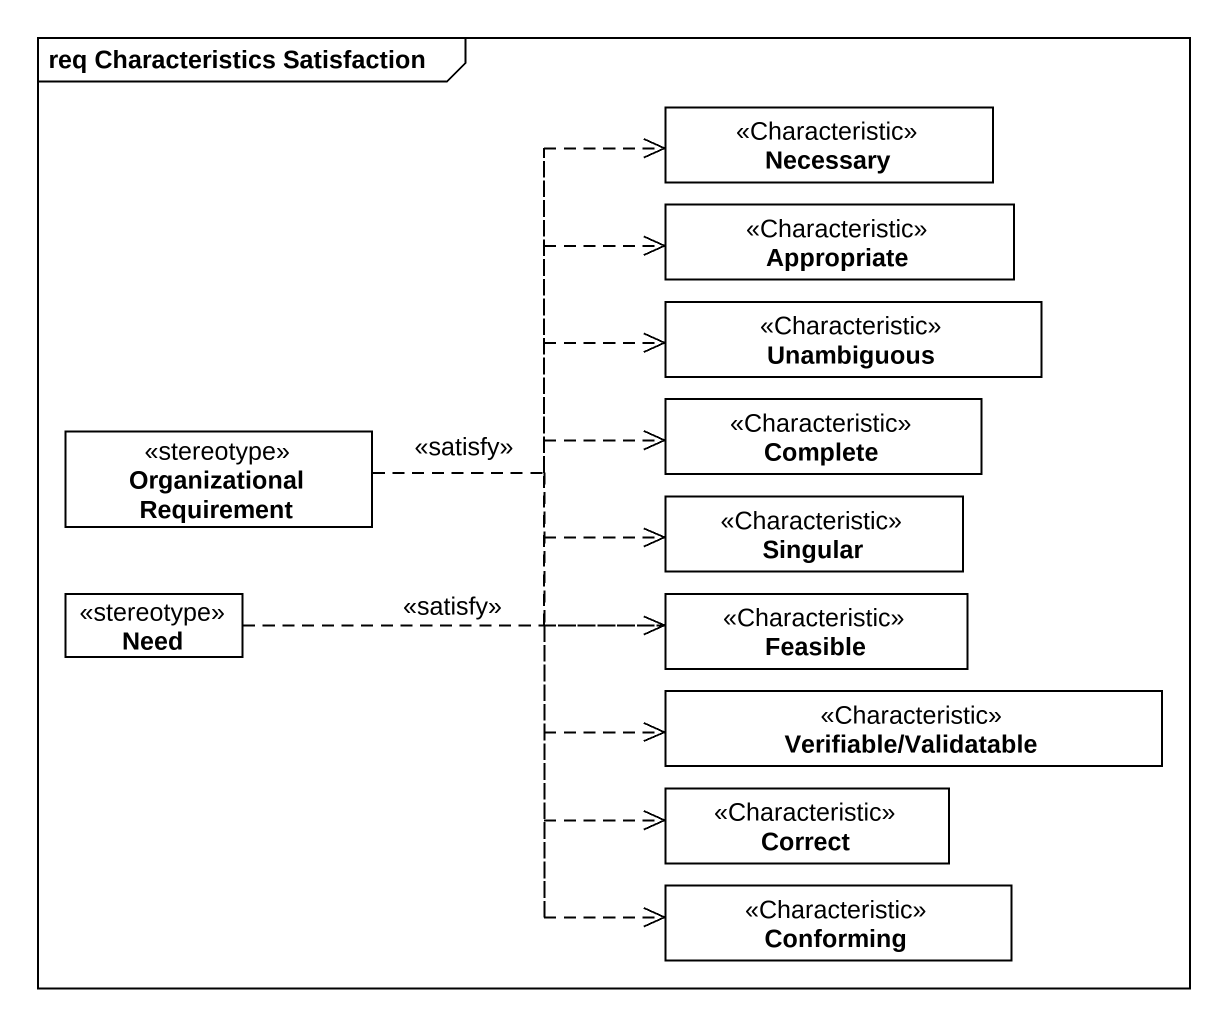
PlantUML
@startuml
mainframe req Characteristics Satisfaction
hide circle
hide empty members
class Necessary <<Characteristic>>
class Appropriate <<Characteristic>>
class Unambiguous <<Characteristic>>
class "Organizational Requirement" as Organizational_Requirement <<stereotype>>
class Complete <<Characteristic>>
class Singular <<Characteristic>>
class Need <<stereotype>>
class Feasible <<Characteristic>>
class "Verifiable/Validatable" as Verifiable_Validatable <<Characteristic>>
class Correct <<Characteristic>>
class Conforming <<Characteristic>>
Organizational_Requirement .right.> Necessary
Organizational_Requirement .right.> Appropriate
Organizational_Requirement .right.> Unambiguous
Organizational_Requirement .right.> Complete : <<satisfy>>
Organizational_Requirement .right.> Singular
Organizational_Requirement .right.> Feasible
Organizational_Requirement .right.> Verifiable_Validatable
Organizational_Requirement .right.> Correct
Organizational_Requirement ..> Conforming
Need .up.> Necessary
Need .right.> Appropriate
Need .right.> Unambiguous
Need .right.> Complete
Need .right.> Singular
Need .right.> Feasible : <<satisfy>>
Need .right.> Verifiable_Validatable
Need .right.> Correct
Need .right.> Conforming
@enduml
